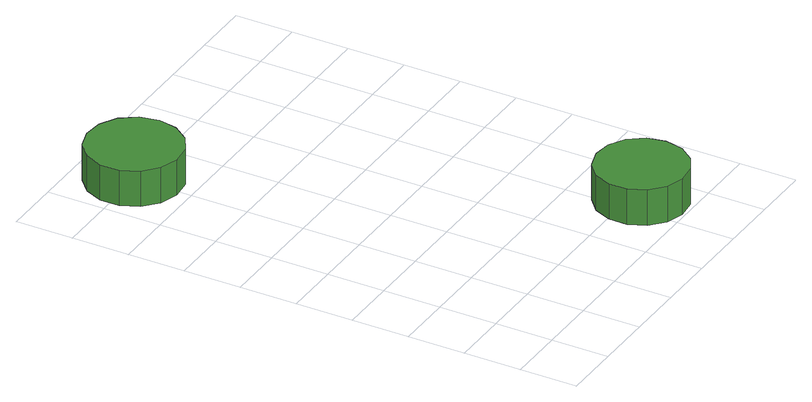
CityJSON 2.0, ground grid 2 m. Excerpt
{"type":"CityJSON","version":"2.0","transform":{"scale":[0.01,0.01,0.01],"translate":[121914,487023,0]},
"CityObjects":{
"tree1":{"type":"SolitaryVegetationObject","attributes":{"function":"something"},"geometry":[{"type":"MultiSurface","lod":"1","boundaries":[[[0,1,2,3,4,5,6,7,8,9,10,11,12,13,14]],[[15,16,17,18,19,20,21,22,23,24,25,26,27,28,29]],[[0,29,28,1]],[[1,28,27,2]],[[2,27,26,3]],[[3,26,25,4]],[[4,25,24,5]],[[5,24,23,6]],[[6,23,22,7]],[[7,22,21,8]],[[8,21,20,9]],[[9,20,19,10]],[[10,19,18,11]],[[11,18,17,12]],[[12,17,16,13]],[[13,16,15,14]],[[14,15,29,0]]]}]},
"tree2":{"type":"SolitaryVegetationObject","attributes":{"function":"something"},"geometry":[{"type":"MultiSurface","lod":"1","boundaries":[[[30,31,32,33,34,35,36,37,38,39,40,41,42,43,44]],[[45,46,47,48,49,50,51,52,53,54,55,56,57,58,59]],[[30,59,58,31]],[[31,58,57,32]],[[32,57,56,33]],[[33,56,55,34]],[[34,55,54,35]],[[35,54,53,36]],[[36,53,52,37]],[[37,52,51,38]],[[38,51,50,39]],[[39,50,49,40]],[[40,49,48,41]],[[41,48,47,42]],[[42,47,46,43]],[[43,46,45,44]],[[44,45,59,30]]]}]}
},
"vertices":[
[362,1603,147],[348,1669,147],[308,1724,147],[250,1757,147],[183,1764,147],[118,1744,147],[68,1698,147],[40,1636,147],[40,1569,147],[68,1507,147],[118,1462,147],[183,1441,147],[250,1448,147],[308,1482,147],[348,1537,147],[348,1537,18],[308,1482,18],[250,1448,18],[183,1441,18],[118,1462,18],[68,1507,18],[40,1569,18],[40,1636,18],[68,1698,18],[118,1744,18],[183,1764,18],[250,1757,18],[308,1724,18],[348,1669,18],[362,1603,18],
[1020,163,150],[1007,226,150],[968,279,150],[912,311,150],[848,318,150],[786,298,150],[738,255,150],[712,195,150],[712,130,150],[738,71,150],[786,28,150],[848,8,150],[912,15,150],[968,47,150],[1007,99,150],[1007,99,21],[968,47,21],[912,15,21],[848,8,21],[786,28,21],[738,71,21],[712,130,21],[712,195,21],[738,255,21],[786,298,21],[848,318,21],[912,311,21],[968,279,21],[1007,226,21],[1020,163,21]
]}
